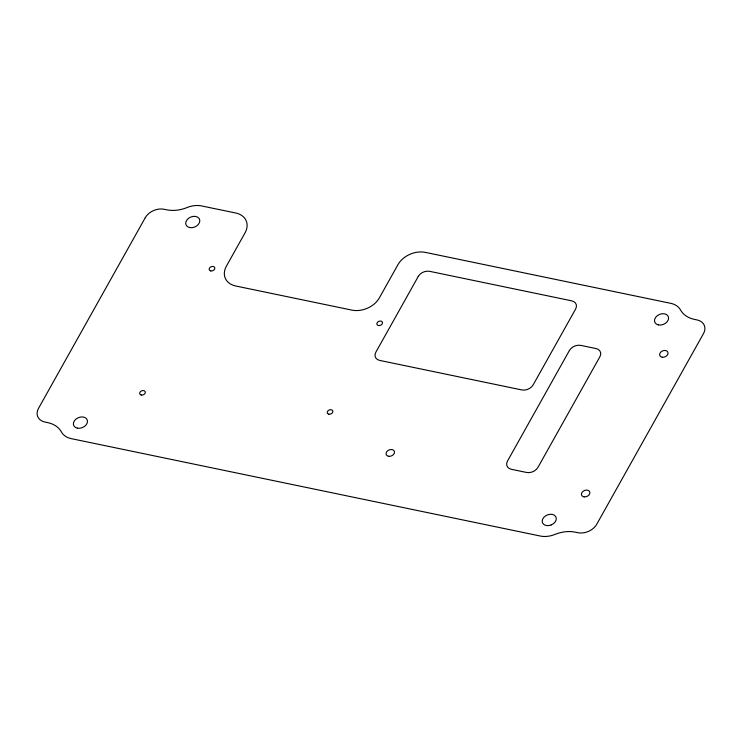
<?xml version="1.0" encoding="UTF-8"?>
<svg xmlns="http://www.w3.org/2000/svg" width="742" height="742" viewBox="0 0 742 742"><rect width="100%" height="100%" fill="white"/><g stroke="black" fill="none" stroke-linecap="round" stroke-linejoin="round"><path stroke-width="1.11" d="M145.256 217.721L38.528 408.332A14.636 10.722 -22.7 0 0 45.012 422.05L47.544 422.578A29.272 21.444 -22.7 0 1 60.566 430.555L62.374 433.43A21.258 15.573 -22.7 0 0 70.453 438.466L541.243 536.225A21.258 15.573 -22.7 0 0 552.688 535.242L557.01 533.646A29.272 21.444 -22.7 0 1 575.319 532.172L577.851 532.7A14.636 10.722 -22.7 0 0 596.744 524.251L703.472 333.64A14.636 10.722 -22.7 0 0 696.988 319.923L694.456 319.394A29.272 21.444 -22.7 0 1 681.434 311.417L679.626 308.542A21.258 15.573 -22.7 0 0 671.547 303.506L425.37 252.382A21.221 15.545 -22.7 0 0 397.972 264.634L379.357 297.885A21.221 15.545 -22.7 0 1 351.968 310.128L235.808 286.013A21.221 15.545 -22.7 0 1 225.114 277.851L224.631 276.293A21.221 15.545 -22.7 0 1 226.412 266.118L245.407 232.2A21.249 15.573 -22.7 0 0 236.475 213.158L200.535 205.72A21.249 15.573 -22.7 0 0 187.012 207.556L184.99 208.326A29.272 21.444 -22.7 0 1 166.681 209.8L164.149 209.281A14.636 10.722 -22.7 0 0 145.256 217.721M418.293 276.404L375.851 352.2A8.783 6.437 -22.7 0 0 379.737 360.427L521.83 389.94A8.783 6.437 -22.7 0 0 533.164 384.866L575.606 309.071A8.783 6.437 -22.7 0 0 571.72 300.835L429.627 271.331A8.783 6.437 -22.7 0 0 418.293 276.404M569.429 350.456L507.5 461.06A8.783 6.437 -22.7 0 0 511.386 469.296L526.607 472.459A8.783 6.437 -22.7 0 0 537.95 467.386L599.879 356.781A8.783 6.437 -22.7 0 0 595.993 348.545L580.763 345.392A8.783 6.437 -22.7 0 0 569.429 350.456M551.204 524.909L549.72 525.41A7.318 5.361 -22.7 0 1 542.643 519.122A7.318 5.361 -22.7 0 1 554.32 515.189A7.318 5.361 -22.7 0 1 551.529 524.798L551.204 524.909M658.442 324.913A7.318 5.361 -22.7 0 0 668.588 317.743A7.318 5.361 -22.7 0 0 657.607 315.461A7.318 5.361 -22.7 0 0 658.442 324.913M77.344 428.153A7.318 5.361 -22.7 0 0 87.491 420.974A7.318 5.361 -22.7 0 0 76.509 418.692A7.318 5.361 -22.7 0 0 77.344 428.153M189.655 227.562A7.318 5.361 -22.7 0 0 199.802 220.393A7.318 5.361 -22.7 0 0 188.811 218.111A7.318 5.361 -22.7 0 0 189.655 227.562M141.258 395.032A2.931 2.143 -22.7 0 0 145.321 392.166A2.931 2.143 -22.7 0 0 140.924 391.247A2.931 2.143 -22.7 0 0 141.258 395.032M210.756 270.913A2.931 2.143 -22.7 0 0 214.818 268.048A2.931 2.143 -22.7 0 0 210.422 267.129A2.931 2.143 -22.7 0 0 210.756 270.913M328.808 414.184A2.931 2.143 -22.7 0 0 332.861 411.309A2.931 2.143 -22.7 0 0 328.465 410.4A2.931 2.143 -22.7 0 0 328.808 414.184M378.448 325.525A2.931 2.143 -22.7 0 0 382.501 322.659A2.931 2.143 -22.7 0 0 378.114 321.74A2.931 2.143 -22.7 0 0 378.448 325.525M388.66 456.293A4.387 3.218 -22.7 0 0 394.466 451.73A4.387 3.218 -22.7 0 0 387.676 450.746A4.387 3.218 -22.7 0 0 388.66 456.293M584.037 496.862A4.387 3.218 -22.7 0 0 589.844 492.298A4.387 3.218 -22.7 0 0 583.054 491.315A4.387 3.218 -22.7 0 0 584.037 496.862M662.216 357.227A4.387 3.218 -22.7 0 0 668.023 352.663A4.387 3.218 -22.7 0 0 661.233 351.68A4.387 3.218 -22.7 0 0 662.216 357.227"/></g></svg>
